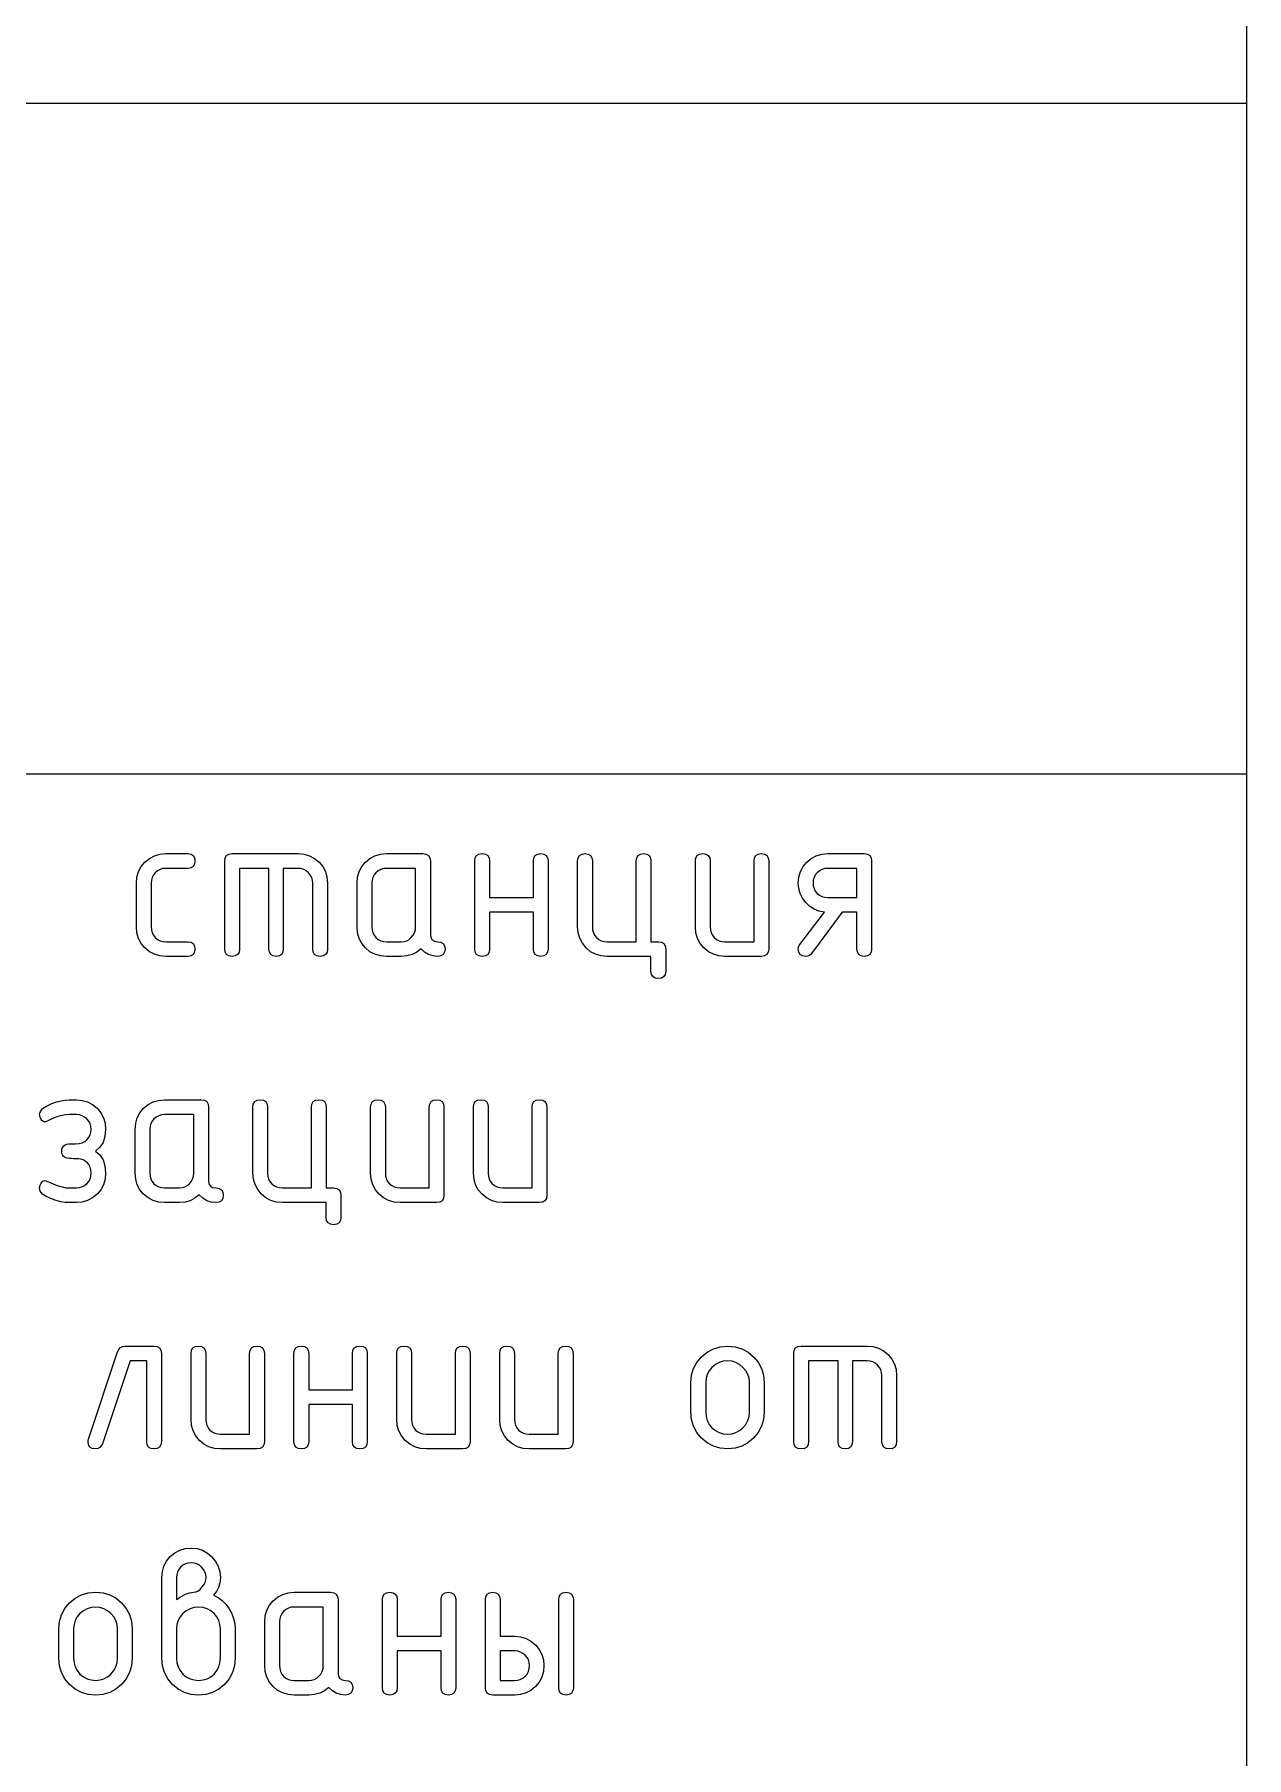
# Model space of a CAD drawing. Header units: millimetres. Extents: x 1 to 1188, y 1 to 840.
# Drawn here: x 1166.66 to 1184.79, y 35.97 to 61.74 of the extents above; entities that cross this region are included whole.
import ezdxf

# ---------------------------------------------------------------- set-up
doc = ezdxf.new("R2010")
doc.units = ezdxf.units.MM
doc.layers.add('GEOMETRY', color=7, linetype='Continuous')
doc.layers.add('TEXT_OUTLINE', color=7, linetype='Continuous')

msp = doc.modelspace()

# ---------------------------------------------------------------- linework, layer by layer
at = {"layer": 'GEOMETRY'}
msp.add_lwpolyline([(1184.79, 5.658), (20.835, 5.658), (20.835, 836.683), (1184.79, 836.683)], close=True, dxfattribs=at)
for points in [[(999.815, 60.714), (1184.79, 60.714)], [(1184.79, 60.714), (1184.79, 5.658)], [(999.815, 50.68), (1064.776, 50.68), (1184.79, 50.68)], [(1168.624, 49.487), (1168.955, 49.487)], [(1169.614, 49.487), (1170.601, 49.487)], [(1171.925, 49.487), (1172.47, 49.487)], [(1178.526, 49.487), (1179.072, 49.487)], [(1168.955, 49.267), (1168.624, 49.267)], [(1169.504, 48.06), (1169.504, 49.377)], [(1170.165, 48.06), (1170.165, 49.267), (1169.724, 49.267), (1169.724, 48.06)], [(1170.601, 49.267), (1170.38, 49.267), (1170.38, 48.06)], [(1172.36, 49.267), (1171.925, 49.267)], [(1172.36, 48.391), (1172.36, 49.267)], [(1172.581, 49.377), (1172.581, 48.28)], [(1173.245, 48.06), (1173.245, 49.377)], [(1173.465, 49.377), (1173.465, 48.831), (1174.121, 48.831), (1174.121, 49.377)], [(1174.342, 49.377), (1174.342, 48.06)], [(1174.784, 48.391), (1174.784, 49.377)], [(1175.005, 49.377), (1175.005, 48.391)], [(1175.225, 48.17), (1175.661, 48.17), (1175.661, 49.377)], [(1175.881, 49.377), (1175.881, 48.17), (1175.991, 48.17)], [(1176.546, 48.391), (1176.546, 49.377)], [(1176.766, 49.377), (1176.766, 48.391)], [(1176.986, 48.17), (1177.422, 48.17), (1177.422, 49.377)], [(1177.642, 49.377), (1177.642, 48.06)], [(1178.526, 48.831), (1178.961, 48.831), (1178.961, 49.267), (1178.526, 49.267)], [(1179.182, 49.377), (1179.182, 48.06)], [(1168.183, 48.391), (1168.183, 49.046)], [(1168.404, 49.046), (1168.404, 48.391)], [(1170.821, 48.06), (1170.821, 49.046)], [(1171.042, 49.046), (1171.042, 48.06)], [(1171.484, 48.391), (1171.484, 49.046)], [(1171.704, 49.046), (1171.704, 48.391)], [(1173.465, 48.611), (1173.465, 48.06)], [(1174.121, 48.06), (1174.121, 48.611), (1173.465, 48.611)], [(1178.107, 48.126), (1178.476, 48.611)], [(1178.961, 48.06), (1178.961, 48.611), (1178.741, 48.611), (1178.283, 47.994)], [(1168.624, 48.17), (1168.955, 48.17)], [(1168.955, 47.95), (1168.624, 47.95)], [(1171.925, 48.17), (1172.145, 48.17)], [(1172.145, 47.95), (1171.925, 47.95)], [(1175.881, 47.729), (1175.881, 47.95), (1175.225, 47.95)], [(1176.102, 48.06), (1176.102, 47.729)], [(1177.532, 47.95), (1176.986, 47.95)], [(1167.175, 45.804), (1167.285, 45.804)], [(1168.605, 45.804), (1169.151, 45.804)], [(1169.261, 45.694), (1169.261, 44.597)], [(1169.926, 44.708), (1169.926, 45.694)], [(1170.146, 45.694), (1170.146, 44.708)], [(1170.367, 44.487), (1170.802, 44.487), (1170.802, 45.694)], [(1171.023, 45.694), (1171.023, 44.487), (1171.133, 44.487)], [(1171.687, 44.708), (1171.687, 45.694)], [(1171.907, 45.694), (1171.907, 44.708)], [(1172.128, 44.487), (1172.563, 44.487), (1172.563, 45.694)], [(1172.784, 45.694), (1172.784, 44.377)], [(1173.226, 44.708), (1173.226, 45.694)], [(1173.447, 45.694), (1173.447, 44.708)], [(1173.667, 44.487), (1174.103, 44.487), (1174.103, 45.694)], [(1174.323, 45.694), (1174.323, 44.377)], [(1167.285, 45.584), (1167.175, 45.584)], [(1168.164, 44.708), (1168.164, 45.363)], [(1168.385, 45.363), (1168.385, 44.708)], [(1169.041, 45.584), (1168.605, 45.584)], [(1169.041, 44.708), (1169.041, 45.584)], [(1167.203, 45.148), (1167.236, 45.148), (1167.274, 45.148)], [(1167.175, 44.487), (1167.285, 44.487)], [(1168.605, 44.487), (1168.826, 44.487)], [(1171.243, 44.377), (1171.243, 44.046)], [(1167.285, 44.267), (1167.175, 44.267)], [(1168.826, 44.267), (1168.605, 44.267)], [(1171.023, 44.046), (1171.023, 44.267), (1170.367, 44.267)], [(1172.674, 44.267), (1172.128, 44.267)], [(1174.213, 44.267), (1173.667, 44.267)], [(1167.466, 40.727), (1167.901, 42.033)], [(1168.012, 42.121), (1168.447, 42.121)], [(1168.557, 42.011), (1168.557, 40.694)], [(1169, 41.025), (1169, 42.011)], [(1169.22, 42.011), (1169.22, 41.025)], [(1169.441, 40.804), (1169.876, 40.804), (1169.876, 42.011)], [(1170.097, 42.011), (1170.097, 40.694)], [(1170.539, 40.694), (1170.539, 42.011)], [(1170.76, 42.011), (1170.76, 41.465), (1171.416, 41.465), (1171.416, 42.011)], [(1171.636, 42.011), (1171.636, 40.694)], [(1172.079, 41.025), (1172.079, 42.011)], [(1172.299, 42.011), (1172.299, 41.025)], [(1172.519, 40.804), (1172.955, 40.804), (1172.955, 42.011)], [(1173.175, 42.011), (1173.175, 40.694)], [(1173.618, 41.025), (1173.618, 42.011)], [(1173.838, 42.011), (1173.838, 41.025)], [(1174.059, 40.804), (1174.494, 40.804), (1174.494, 42.011)], [(1174.715, 42.011), (1174.715, 40.694)], [(1178.018, 40.694), (1178.018, 42.011)], [(1178.128, 42.121), (1179.114, 42.121)], [(1168.337, 40.694), (1168.337, 41.901), (1168.089, 41.901), (1167.675, 40.661)], [(1178.679, 40.694), (1178.679, 41.901), (1178.238, 41.901), (1178.238, 40.694)], [(1179.114, 41.901), (1178.894, 41.901), (1178.894, 40.694)], [(1176.478, 41.135), (1176.478, 41.576)], [(1176.699, 41.576), (1176.699, 41.135)], [(1177.355, 41.135), (1177.355, 41.576)], [(1177.575, 41.576), (1177.575, 41.135)], [(1179.335, 40.694), (1179.335, 41.68)], [(1179.555, 41.68), (1179.555, 40.694)], [(1170.76, 41.245), (1170.76, 40.694)], [(1171.416, 40.694), (1171.416, 41.245), (1170.76, 41.245)], [(1169.986, 40.584), (1169.441, 40.584)], [(1173.065, 40.584), (1172.519, 40.584)], [(1174.605, 40.584), (1174.059, 40.584)], [(1168.563, 37.452), (1168.563, 38.659)], [(1168.783, 38.659), (1168.783, 38.328)], [(1170.543, 38.438), (1171.089, 38.438)], [(1170.979, 38.218), (1170.543, 38.218)], [(1170.979, 37.342), (1170.979, 38.218)], [(1171.199, 38.328), (1171.199, 37.231)], [(1171.864, 37.011), (1171.864, 38.328)], [(1172.084, 38.328), (1172.084, 37.782), (1172.74, 37.782), (1172.74, 38.328)], [(1172.96, 38.328), (1172.96, 37.011)], [(1173.403, 37.011), (1173.403, 38.328)], [(1173.623, 38.328), (1173.623, 37.782), (1173.844, 37.782)], [(1174.5, 37.011), (1174.5, 38.328)], [(1174.72, 38.328), (1174.72, 37.011)], [(1167.024, 37.452), (1167.024, 37.893)], [(1167.244, 37.893), (1167.244, 37.452)], [(1167.9, 37.452), (1167.9, 37.893)], [(1168.12, 37.893), (1168.12, 37.452)], [(1168.783, 37.893), (1168.783, 37.452)], [(1169.439, 37.452), (1169.439, 37.893)], [(1169.66, 37.893), (1169.66, 37.452)], [(1170.102, 37.342), (1170.102, 37.997)], [(1170.323, 37.997), (1170.323, 37.342)], [(1172.084, 37.562), (1172.084, 37.011)], [(1172.74, 37.011), (1172.74, 37.562), (1172.084, 37.562)], [(1173.844, 37.562), (1173.623, 37.562), (1173.623, 37.121), (1173.844, 37.121)], [(1170.543, 37.121), (1170.764, 37.121)], [(1170.764, 36.901), (1170.543, 36.901)], [(1173.844, 36.901), (1173.513, 36.901)]]:
    msp.add_lwpolyline(points, dxfattribs=at)
at = {"layer": 'TEXT_OUTLINE'}
for points in [[(1168.31, 49.361), (1168.377, 49.416), (1168.451, 49.456), (1168.534, 49.479), (1168.624, 49.487)], [(1168.955, 49.487), (1169, 49.48), (1169.033, 49.46), (1169.053, 49.425), (1169.059, 49.377)], [(1169.504, 49.377), (1169.511, 49.425), (1169.531, 49.46), (1169.566, 49.48), (1169.614, 49.487)], [(1170.601, 49.487), (1170.69, 49.479), (1170.772, 49.456), (1170.847, 49.416), (1170.915, 49.361)], [(1171.61, 49.361), (1171.677, 49.416), (1171.752, 49.456), (1171.834, 49.479), (1171.925, 49.487)], [(1172.47, 49.487), (1172.518, 49.48), (1172.553, 49.46), (1172.574, 49.425), (1172.581, 49.377)], [(1173.245, 49.377), (1173.252, 49.425), (1173.272, 49.46), (1173.307, 49.48), (1173.355, 49.487)], [(1173.355, 49.487), (1173.403, 49.48), (1173.438, 49.46), (1173.458, 49.425), (1173.465, 49.377)], [(1174.121, 49.377), (1174.128, 49.425), (1174.149, 49.46), (1174.183, 49.48), (1174.232, 49.487)], [(1174.232, 49.487), (1174.28, 49.48), (1174.314, 49.46), (1174.335, 49.425), (1174.342, 49.377)], [(1174.784, 49.377), (1174.791, 49.425), (1174.811, 49.46), (1174.846, 49.48), (1174.895, 49.487)], [(1174.895, 49.487), (1174.943, 49.48), (1174.977, 49.46), (1174.998, 49.425), (1175.005, 49.377)], [(1175.661, 49.377), (1175.667, 49.425), (1175.688, 49.46), (1175.722, 49.48), (1175.771, 49.487)], [(1175.771, 49.487), (1175.819, 49.48), (1175.853, 49.46), (1175.874, 49.425), (1175.881, 49.377)], [(1176.546, 49.377), (1176.552, 49.425), (1176.573, 49.46), (1176.607, 49.48), (1176.656, 49.487)], [(1176.656, 49.487), (1176.704, 49.48), (1176.738, 49.46), (1176.759, 49.425), (1176.766, 49.377)], [(1177.422, 49.377), (1177.429, 49.425), (1177.449, 49.46), (1177.484, 49.48), (1177.532, 49.487)], [(1177.532, 49.487), (1177.58, 49.48), (1177.615, 49.46), (1177.635, 49.425), (1177.642, 49.377)], [(1178.212, 49.361), (1178.279, 49.416), (1178.353, 49.456), (1178.436, 49.479), (1178.526, 49.487)], [(1179.072, 49.487), (1179.12, 49.48), (1179.154, 49.46), (1179.175, 49.425), (1179.182, 49.377)], [(1168.183, 49.046), (1168.191, 49.136), (1168.214, 49.218), (1168.254, 49.293), (1168.31, 49.361)], [(1168.624, 49.267), (1168.578, 49.263), (1168.537, 49.25), (1168.499, 49.23), (1168.464, 49.201)], [(1169.059, 49.377), (1169.053, 49.329), (1169.033, 49.294), (1169, 49.274), (1168.955, 49.267)], [(1170.755, 49.201), (1170.722, 49.23), (1170.686, 49.25), (1170.645, 49.263), (1170.601, 49.267)], [(1170.915, 49.361), (1170.97, 49.293), (1171.01, 49.218), (1171.034, 49.136), (1171.042, 49.046)], [(1171.484, 49.046), (1171.491, 49.136), (1171.515, 49.218), (1171.555, 49.293), (1171.61, 49.361)], [(1171.925, 49.267), (1171.879, 49.263), (1171.837, 49.25), (1171.799, 49.23), (1171.765, 49.201)], [(1178.085, 49.046), (1178.093, 49.136), (1178.116, 49.218), (1178.156, 49.293), (1178.212, 49.361)], [(1178.526, 49.267), (1178.48, 49.263), (1178.439, 49.25), (1178.401, 49.23), (1178.366, 49.201)], [(1168.464, 49.201), (1168.437, 49.168), (1168.418, 49.131), (1168.407, 49.091), (1168.404, 49.046)], [(1170.821, 49.046), (1170.817, 49.091), (1170.805, 49.131), (1170.784, 49.168), (1170.755, 49.201)], [(1171.765, 49.201), (1171.738, 49.168), (1171.719, 49.131), (1171.708, 49.091), (1171.704, 49.046)], [(1178.195, 48.754), (1178.147, 48.82), (1178.112, 48.891), (1178.092, 48.966), (1178.085, 49.046)], [(1178.366, 49.201), (1178.339, 49.168), (1178.32, 49.131), (1178.309, 49.091), (1178.305, 49.046)], [(1178.305, 49.046), (1178.309, 49.004), (1178.32, 48.964), (1178.339, 48.927), (1178.366, 48.892)], [(1178.476, 48.611), (1178.394, 48.628), (1178.32, 48.657), (1178.254, 48.7), (1178.195, 48.754)], [(1178.366, 48.892), (1178.401, 48.865), (1178.439, 48.846), (1178.48, 48.835), (1178.526, 48.831)], [(1168.31, 48.076), (1168.254, 48.143), (1168.214, 48.218), (1168.191, 48.3), (1168.183, 48.391)], [(1168.404, 48.391), (1168.407, 48.345), (1168.418, 48.303), (1168.437, 48.265), (1168.464, 48.231)], [(1168.464, 48.231), (1168.499, 48.204), (1168.537, 48.185), (1168.578, 48.174), (1168.624, 48.17)], [(1171.61, 48.076), (1171.555, 48.143), (1171.515, 48.218), (1171.491, 48.3), (1171.484, 48.391)], [(1171.704, 48.391), (1171.708, 48.345), (1171.719, 48.303), (1171.738, 48.265), (1171.765, 48.231)], [(1171.765, 48.231), (1171.799, 48.204), (1171.837, 48.185), (1171.879, 48.174), (1171.925, 48.17)], [(1172.145, 48.17), (1172.187, 48.174), (1172.226, 48.185), (1172.261, 48.204), (1172.294, 48.231)], [(1172.294, 48.231), (1172.323, 48.265), (1172.344, 48.303), (1172.356, 48.345), (1172.36, 48.391)], [(1172.581, 48.28), (1172.587, 48.232), (1172.608, 48.197), (1172.642, 48.177), (1172.691, 48.17)], [(1174.911, 48.076), (1174.855, 48.146), (1174.816, 48.221), (1174.792, 48.303), (1174.784, 48.391)], [(1175.005, 48.391), (1175.008, 48.345), (1175.02, 48.303), (1175.038, 48.265), (1175.065, 48.231)], [(1175.065, 48.231), (1175.1, 48.204), (1175.138, 48.185), (1175.18, 48.174), (1175.225, 48.17)], [(1176.672, 48.076), (1176.616, 48.143), (1176.577, 48.218), (1176.553, 48.3), (1176.546, 48.391)], [(1176.766, 48.391), (1176.77, 48.345), (1176.781, 48.303), (1176.8, 48.265), (1176.827, 48.231)], [(1176.827, 48.231), (1176.861, 48.204), (1176.899, 48.185), (1176.941, 48.174), (1176.986, 48.17)], [(1168.624, 47.95), (1168.534, 47.957), (1168.451, 47.981), (1168.377, 48.02), (1168.31, 48.076)], [(1168.955, 48.17), (1169, 48.163), (1169.033, 48.142), (1169.053, 48.108), (1169.059, 48.06)], [(1169.059, 48.06), (1169.053, 48.011), (1169.033, 47.977), (1169, 47.956), (1168.955, 47.95)], [(1169.614, 47.95), (1169.566, 47.956), (1169.531, 47.977), (1169.511, 48.011), (1169.504, 48.06)], [(1169.724, 48.06), (1169.718, 48.011), (1169.697, 47.977), (1169.662, 47.956), (1169.614, 47.95)], [(1170.276, 47.95), (1170.227, 47.956), (1170.193, 47.977), (1170.172, 48.011), (1170.165, 48.06)], [(1170.38, 48.06), (1170.374, 48.011), (1170.354, 47.977), (1170.321, 47.956), (1170.276, 47.95)], [(1170.932, 47.95), (1170.883, 47.956), (1170.849, 47.977), (1170.828, 48.011), (1170.821, 48.06)], [(1171.042, 48.06), (1171.035, 48.011), (1171.014, 47.977), (1170.98, 47.956), (1170.932, 47.95)], [(1171.925, 47.95), (1171.834, 47.957), (1171.752, 47.981), (1171.677, 48.02), (1171.61, 48.076)], [(1172.443, 48.065), (1172.378, 48.015), (1172.307, 47.978), (1172.23, 47.957), (1172.145, 47.95)], [(1172.691, 47.95), (1172.62, 47.957), (1172.554, 47.978), (1172.495, 48.015), (1172.443, 48.065)], [(1172.691, 48.17), (1172.739, 48.163), (1172.773, 48.142), (1172.794, 48.108), (1172.801, 48.06)], [(1172.801, 48.06), (1172.794, 48.011), (1172.773, 47.977), (1172.739, 47.956), (1172.691, 47.95)], [(1173.355, 47.95), (1173.307, 47.956), (1173.272, 47.977), (1173.252, 48.011), (1173.245, 48.06)], [(1173.465, 48.06), (1173.458, 48.011), (1173.438, 47.977), (1173.403, 47.956), (1173.355, 47.95)], [(1174.232, 47.95), (1174.183, 47.956), (1174.149, 47.977), (1174.128, 48.011), (1174.121, 48.06)], [(1174.342, 48.06), (1174.335, 48.011), (1174.314, 47.977), (1174.28, 47.956), (1174.232, 47.95)], [(1175.225, 47.95), (1175.135, 47.957), (1175.053, 47.981), (1174.978, 48.02), (1174.911, 48.076)], [(1175.991, 48.17), (1176.039, 48.163), (1176.074, 48.142), (1176.095, 48.108), (1176.102, 48.06)], [(1176.986, 47.95), (1176.896, 47.957), (1176.814, 47.981), (1176.739, 48.02), (1176.672, 48.076)], [(1177.642, 48.06), (1177.635, 48.011), (1177.615, 47.977), (1177.58, 47.956), (1177.532, 47.95)], [(1178.085, 48.06), (1178.086, 48.078), (1178.09, 48.095), (1178.097, 48.111), (1178.107, 48.126)], [(1178.195, 47.95), (1178.147, 47.956), (1178.112, 47.977), (1178.092, 48.011), (1178.085, 48.06)], [(1178.283, 47.994), (1178.265, 47.974), (1178.244, 47.96), (1178.221, 47.952), (1178.195, 47.95)], [(1179.072, 47.95), (1179.023, 47.956), (1178.989, 47.977), (1178.968, 48.011), (1178.961, 48.06)], [(1179.182, 48.06), (1179.175, 48.011), (1179.154, 47.977), (1179.12, 47.956), (1179.072, 47.95)], [(1175.991, 47.619), (1175.943, 47.626), (1175.908, 47.647), (1175.888, 47.681), (1175.881, 47.729)], [(1176.102, 47.729), (1176.095, 47.681), (1176.074, 47.647), (1176.039, 47.626), (1175.991, 47.619)], [(1166.734, 45.589), (1166.746, 45.632), (1166.78, 45.673), (1166.837, 45.712), (1166.916, 45.749)], [(1166.916, 45.749), (1166.988, 45.773), (1167.055, 45.79), (1167.117, 45.801), (1167.175, 45.804)], [(1167.285, 45.804), (1167.373, 45.796), (1167.453, 45.773), (1167.527, 45.733), (1167.594, 45.678)], [(1167.594, 45.678), (1167.649, 45.61), (1167.689, 45.535), (1167.713, 45.453), (1167.721, 45.363)], [(1168.164, 45.363), (1168.172, 45.453), (1168.196, 45.535), (1168.235, 45.61), (1168.291, 45.678)], [(1168.291, 45.678), (1168.358, 45.733), (1168.433, 45.773), (1168.515, 45.796), (1168.605, 45.804)], [(1169.151, 45.804), (1169.199, 45.797), (1169.234, 45.777), (1169.254, 45.742), (1169.261, 45.694)], [(1169.926, 45.694), (1169.932, 45.742), (1169.953, 45.777), (1169.987, 45.797), (1170.036, 45.804)], [(1170.036, 45.804), (1170.084, 45.797), (1170.118, 45.777), (1170.139, 45.742), (1170.146, 45.694)], [(1170.802, 45.694), (1170.809, 45.742), (1170.829, 45.777), (1170.864, 45.797), (1170.912, 45.804)], [(1170.912, 45.804), (1170.96, 45.797), (1170.995, 45.777), (1171.016, 45.742), (1171.023, 45.694)], [(1171.687, 45.694), (1171.694, 45.742), (1171.714, 45.777), (1171.748, 45.797), (1171.797, 45.804)], [(1171.797, 45.804), (1171.845, 45.797), (1171.88, 45.777), (1171.9, 45.742), (1171.907, 45.694)], [(1172.563, 45.694), (1172.57, 45.742), (1172.591, 45.777), (1172.625, 45.797), (1172.674, 45.804)], [(1172.674, 45.804), (1172.722, 45.797), (1172.756, 45.777), (1172.777, 45.742), (1172.784, 45.694)], [(1173.226, 45.694), (1173.233, 45.742), (1173.253, 45.777), (1173.288, 45.797), (1173.336, 45.804)], [(1173.336, 45.804), (1173.385, 45.797), (1173.419, 45.777), (1173.44, 45.742), (1173.447, 45.694)], [(1174.103, 45.694), (1174.109, 45.742), (1174.13, 45.777), (1174.164, 45.797), (1174.213, 45.804)], [(1174.213, 45.804), (1174.261, 45.797), (1174.295, 45.777), (1174.316, 45.742), (1174.323, 45.694)], [(1166.756, 45.512), (1166.746, 45.533), (1166.74, 45.553), (1166.736, 45.572), (1166.734, 45.589)], [(1166.817, 45.474), (1166.801, 45.476), (1166.785, 45.483), (1166.77, 45.495), (1166.756, 45.512)], [(1166.944, 45.529), (1166.886, 45.505), (1166.846, 45.487), (1166.823, 45.477), (1166.817, 45.474)], [(1167.175, 45.584), (1167.125, 45.58), (1167.07, 45.57), (1167.009, 45.553), (1166.944, 45.529)], [(1167.44, 45.518), (1167.407, 45.547), (1167.37, 45.567), (1167.33, 45.58), (1167.285, 45.584)], [(1167.506, 45.363), (1167.502, 45.408), (1167.489, 45.448), (1167.469, 45.485), (1167.44, 45.518)], [(1167.445, 45.209), (1167.472, 45.244), (1167.491, 45.281), (1167.502, 45.321), (1167.506, 45.363)], [(1167.721, 45.363), (1167.712, 45.256), (1167.684, 45.166), (1167.637, 45.094), (1167.572, 45.038)], [(1168.446, 45.518), (1168.419, 45.485), (1168.4, 45.448), (1168.389, 45.408), (1168.385, 45.363)], [(1168.605, 45.584), (1168.56, 45.58), (1168.518, 45.567), (1168.48, 45.547), (1168.446, 45.518)], [(1167.065, 45.038), (1167.067, 45.059), (1167.073, 45.079), (1167.084, 45.098), (1167.098, 45.115)], [(1167.098, 45.115), (1167.117, 45.13), (1167.141, 45.14), (1167.169, 45.146), (1167.203, 45.148)], [(1167.274, 45.148), (1167.326, 45.152), (1167.372, 45.163), (1167.411, 45.182), (1167.445, 45.209)], [(1167.093, 44.956), (1167.08, 44.973), (1167.072, 44.993), (1167.067, 45.014), (1167.065, 45.038)], [(1167.175, 44.928), (1167.149, 44.931), (1167.127, 44.937), (1167.108, 44.945), (1167.093, 44.956)], [(1167.313, 44.923), (1167.277, 44.923), (1167.243, 44.924), (1167.209, 44.925), (1167.175, 44.928)], [(1167.445, 44.867), (1167.418, 44.889), (1167.387, 44.906), (1167.352, 44.917), (1167.313, 44.923)], [(1167.506, 44.708), (1167.502, 44.756), (1167.491, 44.799), (1167.472, 44.836), (1167.445, 44.867)], [(1167.572, 45.038), (1167.637, 44.98), (1167.684, 44.906), (1167.712, 44.815), (1167.721, 44.708)], [(1166.756, 44.559), (1166.77, 44.575), (1166.785, 44.587), (1166.801, 44.595), (1166.817, 44.597)], [(1166.817, 44.597), (1166.827, 44.594), (1166.852, 44.583), (1166.893, 44.566), (1166.949, 44.542)], [(1167.44, 44.548), (1167.469, 44.582), (1167.489, 44.62), (1167.502, 44.662), (1167.506, 44.708)], [(1167.721, 44.708), (1167.713, 44.617), (1167.689, 44.535), (1167.649, 44.46), (1167.594, 44.393)], [(1168.291, 44.393), (1168.235, 44.46), (1168.196, 44.535), (1168.172, 44.617), (1168.164, 44.708)], [(1168.385, 44.708), (1168.389, 44.662), (1168.4, 44.62), (1168.419, 44.582), (1168.446, 44.548)], [(1168.975, 44.548), (1169.004, 44.582), (1169.024, 44.62), (1169.037, 44.662), (1169.041, 44.708)], [(1169.261, 44.597), (1169.268, 44.549), (1169.289, 44.514), (1169.323, 44.494), (1169.372, 44.487)], [(1170.052, 44.393), (1169.997, 44.463), (1169.957, 44.538), (1169.933, 44.62), (1169.926, 44.708)], [(1170.146, 44.708), (1170.15, 44.662), (1170.161, 44.62), (1170.18, 44.582), (1170.207, 44.548)], [(1171.814, 44.393), (1171.758, 44.46), (1171.718, 44.535), (1171.695, 44.617), (1171.687, 44.708)], [(1171.907, 44.708), (1171.911, 44.662), (1171.922, 44.62), (1171.941, 44.582), (1171.968, 44.548)], [(1173.353, 44.393), (1173.297, 44.46), (1173.258, 44.535), (1173.234, 44.617), (1173.226, 44.708)], [(1173.447, 44.708), (1173.45, 44.662), (1173.462, 44.62), (1173.48, 44.582), (1173.507, 44.548)], [(1166.734, 44.482), (1166.736, 44.5), (1166.74, 44.52), (1166.746, 44.539), (1166.756, 44.559)], [(1166.911, 44.322), (1166.833, 44.356), (1166.778, 44.394), (1166.745, 44.436), (1166.734, 44.482)], [(1166.949, 44.542), (1167.013, 44.518), (1167.072, 44.501), (1167.126, 44.49), (1167.175, 44.487)], [(1167.285, 44.487), (1167.328, 44.491), (1167.368, 44.502), (1167.405, 44.521), (1167.44, 44.548)], [(1167.594, 44.393), (1167.527, 44.337), (1167.453, 44.298), (1167.373, 44.274), (1167.285, 44.267)], [(1168.605, 44.267), (1168.515, 44.274), (1168.433, 44.298), (1168.358, 44.337), (1168.291, 44.393)], [(1168.446, 44.548), (1168.48, 44.521), (1168.518, 44.502), (1168.56, 44.491), (1168.605, 44.487)], [(1168.826, 44.487), (1168.868, 44.491), (1168.906, 44.502), (1168.942, 44.521), (1168.975, 44.548)], [(1169.124, 44.382), (1169.059, 44.332), (1168.988, 44.295), (1168.91, 44.274), (1168.826, 44.267)], [(1169.372, 44.267), (1169.3, 44.274), (1169.235, 44.295), (1169.176, 44.332), (1169.124, 44.382)], [(1169.372, 44.487), (1169.42, 44.48), (1169.454, 44.459), (1169.475, 44.425), (1169.482, 44.377)], [(1169.482, 44.377), (1169.475, 44.328), (1169.454, 44.294), (1169.42, 44.273), (1169.372, 44.267)], [(1170.367, 44.267), (1170.276, 44.274), (1170.194, 44.298), (1170.119, 44.337), (1170.052, 44.393)], [(1170.207, 44.548), (1170.241, 44.521), (1170.279, 44.502), (1170.321, 44.491), (1170.367, 44.487)], [(1171.133, 44.487), (1171.181, 44.48), (1171.215, 44.459), (1171.236, 44.425), (1171.243, 44.377)], [(1172.128, 44.267), (1172.038, 44.274), (1171.955, 44.298), (1171.881, 44.337), (1171.814, 44.393)], [(1171.968, 44.548), (1172.003, 44.521), (1172.041, 44.502), (1172.082, 44.491), (1172.128, 44.487)], [(1172.784, 44.377), (1172.777, 44.328), (1172.756, 44.294), (1172.722, 44.273), (1172.674, 44.267)], [(1173.667, 44.267), (1173.577, 44.274), (1173.495, 44.298), (1173.42, 44.337), (1173.353, 44.393)], [(1173.507, 44.548), (1173.542, 44.521), (1173.58, 44.502), (1173.622, 44.491), (1173.667, 44.487)], [(1174.323, 44.377), (1174.316, 44.328), (1174.295, 44.294), (1174.261, 44.273), (1174.213, 44.267)], [(1167.175, 44.267), (1167.115, 44.27), (1167.051, 44.28), (1166.983, 44.297), (1166.911, 44.322)], [(1171.133, 43.936), (1171.084, 43.943), (1171.05, 43.964), (1171.029, 43.998), (1171.023, 44.046)], [(1171.243, 44.046), (1171.236, 43.998), (1171.215, 43.964), (1171.181, 43.943), (1171.133, 43.936)], [(1167.901, 42.033), (1167.918, 42.071), (1167.943, 42.099), (1167.974, 42.116), (1168.012, 42.121)], [(1168.447, 42.121), (1168.495, 42.114), (1168.53, 42.094), (1168.55, 42.059), (1168.557, 42.011)], [(1169, 42.011), (1169.007, 42.059), (1169.027, 42.094), (1169.061, 42.114), (1169.11, 42.121)], [(1169.11, 42.121), (1169.158, 42.114), (1169.193, 42.094), (1169.213, 42.059), (1169.22, 42.011)], [(1169.876, 42.011), (1169.883, 42.059), (1169.903, 42.094), (1169.938, 42.114), (1169.986, 42.121)], [(1169.986, 42.121), (1170.034, 42.114), (1170.069, 42.094), (1170.09, 42.059), (1170.097, 42.011)], [(1170.539, 42.011), (1170.546, 42.059), (1170.566, 42.094), (1170.601, 42.114), (1170.649, 42.121)], [(1170.649, 42.121), (1170.697, 42.114), (1170.732, 42.094), (1170.753, 42.059), (1170.76, 42.011)], [(1171.416, 42.011), (1171.422, 42.059), (1171.443, 42.094), (1171.477, 42.114), (1171.526, 42.121)], [(1171.526, 42.121), (1171.574, 42.114), (1171.608, 42.094), (1171.629, 42.059), (1171.636, 42.011)], [(1172.079, 42.011), (1172.085, 42.059), (1172.106, 42.094), (1172.14, 42.114), (1172.189, 42.121)], [(1172.189, 42.121), (1172.237, 42.114), (1172.271, 42.094), (1172.292, 42.059), (1172.299, 42.011)], [(1172.955, 42.011), (1172.962, 42.059), (1172.982, 42.094), (1173.017, 42.114), (1173.065, 42.121)], [(1173.065, 42.121), (1173.113, 42.114), (1173.148, 42.094), (1173.168, 42.059), (1173.175, 42.011)], [(1173.618, 42.011), (1173.625, 42.059), (1173.645, 42.094), (1173.68, 42.114), (1173.728, 42.121)], [(1173.728, 42.121), (1173.776, 42.114), (1173.811, 42.094), (1173.831, 42.059), (1173.838, 42.011)], [(1174.494, 42.011), (1174.501, 42.059), (1174.522, 42.094), (1174.556, 42.114), (1174.605, 42.121)], [(1174.605, 42.121), (1174.653, 42.114), (1174.687, 42.094), (1174.708, 42.059), (1174.715, 42.011)], [(1176.638, 41.962), (1176.722, 42.031), (1176.816, 42.081), (1176.918, 42.111), (1177.029, 42.121)], [(1177.029, 42.121), (1177.14, 42.111), (1177.241, 42.081), (1177.333, 42.031), (1177.415, 41.962)], [(1178.018, 42.011), (1178.024, 42.059), (1178.045, 42.094), (1178.079, 42.114), (1178.128, 42.121)], [(1179.114, 42.121), (1179.204, 42.113), (1179.286, 42.09), (1179.361, 42.05), (1179.429, 41.995)], [(1176.478, 41.576), (1176.488, 41.684), (1176.518, 41.785), (1176.568, 41.877), (1176.638, 41.962)], [(1176.792, 41.802), (1176.751, 41.752), (1176.722, 41.698), (1176.704, 41.639), (1176.699, 41.576)], [(1177.029, 41.901), (1176.963, 41.895), (1176.901, 41.876), (1176.844, 41.845), (1176.792, 41.802)], [(1177.255, 41.802), (1177.206, 41.845), (1177.152, 41.876), (1177.093, 41.895), (1177.029, 41.901)], [(1177.355, 41.576), (1177.348, 41.639), (1177.33, 41.698), (1177.299, 41.752), (1177.255, 41.802)], [(1177.415, 41.962), (1177.485, 41.879), (1177.535, 41.788), (1177.565, 41.687), (1177.575, 41.576)], [(1179.269, 41.835), (1179.236, 41.864), (1179.199, 41.884), (1179.159, 41.897), (1179.114, 41.901)], [(1179.335, 41.68), (1179.331, 41.725), (1179.318, 41.765), (1179.298, 41.802), (1179.269, 41.835)], [(1179.429, 41.995), (1179.484, 41.927), (1179.524, 41.852), (1179.547, 41.77), (1179.555, 41.68)], [(1169.127, 40.71), (1169.071, 40.777), (1169.031, 40.852), (1169.008, 40.934), (1169, 41.025)], [(1169.22, 41.025), (1169.224, 40.979), (1169.235, 40.937), (1169.254, 40.899), (1169.281, 40.865)], [(1172.205, 40.71), (1172.149, 40.777), (1172.11, 40.852), (1172.086, 40.934), (1172.079, 41.025)], [(1172.299, 41.025), (1172.303, 40.979), (1172.314, 40.937), (1172.333, 40.899), (1172.36, 40.865)], [(1173.745, 40.71), (1173.689, 40.777), (1173.649, 40.852), (1173.626, 40.934), (1173.618, 41.025)], [(1173.838, 41.025), (1173.842, 40.979), (1173.853, 40.937), (1173.872, 40.899), (1173.899, 40.865)], [(1176.638, 40.743), (1176.568, 40.828), (1176.518, 40.921), (1176.488, 41.023), (1176.478, 41.135)], [(1176.699, 41.135), (1176.704, 41.068), (1176.722, 41.006), (1176.751, 40.95), (1176.792, 40.898)], [(1177.255, 40.898), (1177.299, 40.95), (1177.33, 41.006), (1177.348, 41.068), (1177.355, 41.135)], [(1177.575, 41.135), (1177.565, 41.023), (1177.535, 40.921), (1177.485, 40.828), (1177.415, 40.743)], [(1167.46, 40.694), (1167.461, 40.704), (1167.462, 40.712), (1167.463, 40.72), (1167.466, 40.727)], [(1169.281, 40.865), (1169.316, 40.838), (1169.354, 40.819), (1169.395, 40.808), (1169.441, 40.804)], [(1172.36, 40.865), (1172.394, 40.838), (1172.432, 40.819), (1172.474, 40.808), (1172.519, 40.804)], [(1173.899, 40.865), (1173.934, 40.838), (1173.972, 40.819), (1174.013, 40.808), (1174.059, 40.804)], [(1177.029, 40.584), (1176.918, 40.593), (1176.816, 40.623), (1176.722, 40.673), (1176.638, 40.743)], [(1176.792, 40.898), (1176.844, 40.856), (1176.901, 40.827), (1176.963, 40.81), (1177.029, 40.804)], [(1177.029, 40.804), (1177.093, 40.81), (1177.152, 40.827), (1177.206, 40.856), (1177.255, 40.898)], [(1177.415, 40.743), (1177.331, 40.673), (1177.238, 40.623), (1177.138, 40.593), (1177.029, 40.584)], [(1167.571, 40.584), (1167.522, 40.59), (1167.488, 40.611), (1167.467, 40.645), (1167.46, 40.694)], [(1167.675, 40.661), (1167.658, 40.627), (1167.635, 40.603), (1167.606, 40.588), (1167.571, 40.584)], [(1168.447, 40.584), (1168.398, 40.59), (1168.364, 40.611), (1168.344, 40.645), (1168.337, 40.694)], [(1168.557, 40.694), (1168.55, 40.645), (1168.53, 40.611), (1168.495, 40.59), (1168.447, 40.584)], [(1169.441, 40.584), (1169.351, 40.591), (1169.268, 40.615), (1169.193, 40.654), (1169.127, 40.71)], [(1170.097, 40.694), (1170.09, 40.645), (1170.069, 40.611), (1170.034, 40.59), (1169.986, 40.584)], [(1170.649, 40.584), (1170.601, 40.59), (1170.566, 40.611), (1170.546, 40.645), (1170.539, 40.694)], [(1170.76, 40.694), (1170.753, 40.645), (1170.732, 40.611), (1170.697, 40.59), (1170.649, 40.584)], [(1171.526, 40.584), (1171.477, 40.59), (1171.443, 40.611), (1171.422, 40.645), (1171.416, 40.694)], [(1171.636, 40.694), (1171.629, 40.645), (1171.608, 40.611), (1171.574, 40.59), (1171.526, 40.584)], [(1172.519, 40.584), (1172.429, 40.591), (1172.347, 40.615), (1172.272, 40.654), (1172.205, 40.71)], [(1173.175, 40.694), (1173.168, 40.645), (1173.148, 40.611), (1173.113, 40.59), (1173.065, 40.584)], [(1174.059, 40.584), (1173.969, 40.591), (1173.886, 40.615), (1173.812, 40.654), (1173.745, 40.71)], [(1174.715, 40.694), (1174.708, 40.645), (1174.687, 40.611), (1174.653, 40.59), (1174.605, 40.584)], [(1178.128, 40.584), (1178.079, 40.59), (1178.045, 40.611), (1178.024, 40.645), (1178.018, 40.694)], [(1178.238, 40.694), (1178.231, 40.645), (1178.21, 40.611), (1178.176, 40.59), (1178.128, 40.584)], [(1178.789, 40.584), (1178.741, 40.59), (1178.706, 40.611), (1178.686, 40.645), (1178.679, 40.694)], [(1178.894, 40.694), (1178.887, 40.645), (1178.867, 40.611), (1178.835, 40.59), (1178.789, 40.584)], [(1179.445, 40.584), (1179.397, 40.59), (1179.362, 40.611), (1179.342, 40.645), (1179.335, 40.694)], [(1179.555, 40.694), (1179.549, 40.645), (1179.528, 40.611), (1179.493, 40.59), (1179.445, 40.584)], [(1168.563, 38.659), (1168.571, 38.748), (1168.594, 38.83), (1168.634, 38.905), (1168.69, 38.973)], [(1168.69, 38.973), (1168.757, 39.028), (1168.831, 39.068), (1168.914, 39.092), (1169.004, 39.1)], [(1169.004, 39.1), (1169.091, 39.092), (1169.172, 39.067), (1169.245, 39.025), (1169.313, 38.968)], [(1169.313, 38.968), (1169.368, 38.9), (1169.407, 38.827), (1169.431, 38.746), (1169.439, 38.659)], [(1168.844, 38.813), (1168.817, 38.78), (1168.798, 38.744), (1168.787, 38.703), (1168.783, 38.659)], [(1169.004, 38.879), (1168.958, 38.875), (1168.917, 38.863), (1168.879, 38.842), (1168.844, 38.813)], [(1169.158, 38.813), (1169.125, 38.842), (1169.089, 38.863), (1169.048, 38.875), (1169.004, 38.879)], [(1169.224, 38.659), (1169.22, 38.703), (1169.208, 38.744), (1169.187, 38.78), (1169.158, 38.813)], [(1167.183, 38.279), (1167.268, 38.348), (1167.361, 38.398), (1167.463, 38.428), (1167.575, 38.438)], [(1167.575, 38.438), (1167.686, 38.428), (1167.787, 38.398), (1167.878, 38.348), (1167.961, 38.279)], [(1168.783, 38.328), (1168.851, 38.376), (1168.915, 38.411), (1168.978, 38.431), (1169.037, 38.438)], [(1169.037, 38.438), (1169.071, 38.443), (1169.104, 38.457), (1169.135, 38.481), (1169.164, 38.516)], [(1169.164, 38.516), (1169.19, 38.551), (1169.209, 38.587), (1169.22, 38.623), (1169.224, 38.659)], [(1169.439, 38.659), (1169.433, 38.58), (1169.413, 38.51), (1169.38, 38.448), (1169.335, 38.394)], [(1170.229, 38.312), (1170.296, 38.367), (1170.371, 38.407), (1170.453, 38.43), (1170.543, 38.438)], [(1171.089, 38.438), (1171.137, 38.431), (1171.171, 38.411), (1171.192, 38.376), (1171.199, 38.328)], [(1171.864, 38.328), (1171.87, 38.376), (1171.891, 38.411), (1171.925, 38.431), (1171.974, 38.438)], [(1171.974, 38.438), (1172.022, 38.431), (1172.056, 38.411), (1172.077, 38.376), (1172.084, 38.328)], [(1172.74, 38.328), (1172.747, 38.376), (1172.767, 38.411), (1172.802, 38.431), (1172.85, 38.438)], [(1172.85, 38.438), (1172.898, 38.431), (1172.933, 38.411), (1172.953, 38.376), (1172.96, 38.328)], [(1173.403, 38.328), (1173.41, 38.376), (1173.43, 38.411), (1173.465, 38.431), (1173.513, 38.438)], [(1173.513, 38.438), (1173.561, 38.431), (1173.596, 38.411), (1173.616, 38.376), (1173.623, 38.328)], [(1174.5, 38.328), (1174.507, 38.376), (1174.527, 38.411), (1174.561, 38.431), (1174.61, 38.438)], [(1174.61, 38.438), (1174.658, 38.431), (1174.693, 38.411), (1174.713, 38.376), (1174.72, 38.328)], [(1167.024, 37.893), (1167.033, 38.001), (1167.063, 38.102), (1167.113, 38.194), (1167.183, 38.279)], [(1167.575, 38.218), (1167.508, 38.212), (1167.446, 38.193), (1167.39, 38.162), (1167.338, 38.119)], [(1167.801, 38.119), (1167.751, 38.162), (1167.697, 38.193), (1167.638, 38.212), (1167.575, 38.218)], [(1167.961, 38.279), (1168.03, 38.196), (1168.08, 38.105), (1168.11, 38.004), (1168.12, 37.893)], [(1169.114, 38.218), (1169.047, 38.212), (1168.986, 38.193), (1168.929, 38.162), (1168.877, 38.119)], [(1169.346, 38.119), (1169.295, 38.162), (1169.24, 38.193), (1169.18, 38.212), (1169.114, 38.218)], [(1169.335, 38.394), (1169.405, 38.358), (1169.468, 38.313), (1169.524, 38.257), (1169.572, 38.19)], [(1169.572, 38.19), (1169.61, 38.12), (1169.637, 38.047), (1169.654, 37.971), (1169.66, 37.893)], [(1170.102, 37.997), (1170.11, 38.087), (1170.134, 38.169), (1170.173, 38.244), (1170.229, 38.312)], [(1170.383, 38.152), (1170.356, 38.119), (1170.338, 38.082), (1170.326, 38.042), (1170.323, 37.997)], [(1170.543, 38.218), (1170.498, 38.214), (1170.456, 38.201), (1170.418, 38.181), (1170.383, 38.152)], [(1167.338, 38.119), (1167.296, 38.069), (1167.267, 38.015), (1167.25, 37.956), (1167.244, 37.893)], [(1167.9, 37.893), (1167.894, 37.956), (1167.875, 38.015), (1167.844, 38.069), (1167.801, 38.119)], [(1168.877, 38.119), (1168.836, 38.069), (1168.806, 38.015), (1168.789, 37.956), (1168.783, 37.893)], [(1169.439, 37.893), (1169.433, 37.956), (1169.416, 38.015), (1169.386, 38.069), (1169.346, 38.119)], [(1173.844, 37.782), (1173.931, 37.774), (1174.012, 37.749), (1174.085, 37.708), (1174.153, 37.65)], [(1174.153, 37.65), (1174.208, 37.583), (1174.247, 37.509), (1174.271, 37.429), (1174.279, 37.342)], [(1167.183, 37.06), (1167.113, 37.145), (1167.063, 37.238), (1167.033, 37.34), (1167.024, 37.452)], [(1167.244, 37.452), (1167.25, 37.385), (1167.267, 37.323), (1167.296, 37.267), (1167.338, 37.215)], [(1167.801, 37.215), (1167.844, 37.267), (1167.875, 37.323), (1167.894, 37.385), (1167.9, 37.452)], [(1168.12, 37.452), (1168.11, 37.34), (1168.08, 37.238), (1168.03, 37.145), (1167.961, 37.06)], [(1168.723, 37.06), (1168.652, 37.145), (1168.603, 37.238), (1168.573, 37.34), (1168.563, 37.452)], [(1168.783, 37.452), (1168.789, 37.385), (1168.806, 37.323), (1168.836, 37.267), (1168.877, 37.215)], [(1169.346, 37.215), (1169.386, 37.267), (1169.416, 37.323), (1169.433, 37.385), (1169.439, 37.452)], [(1169.66, 37.452), (1169.65, 37.34), (1169.62, 37.238), (1169.57, 37.145), (1169.5, 37.06)], [(1173.998, 37.496), (1173.965, 37.525), (1173.929, 37.545), (1173.888, 37.558), (1173.844, 37.562)], [(1174.064, 37.342), (1174.06, 37.386), (1174.048, 37.426), (1174.027, 37.463), (1173.998, 37.496)], [(1167.338, 37.215), (1167.39, 37.173), (1167.446, 37.144), (1167.508, 37.127), (1167.575, 37.121)], [(1167.575, 37.121), (1167.638, 37.127), (1167.697, 37.144), (1167.751, 37.173), (1167.801, 37.215)], [(1168.877, 37.215), (1168.929, 37.173), (1168.986, 37.144), (1169.047, 37.127), (1169.114, 37.121)], [(1169.114, 37.121), (1169.18, 37.127), (1169.24, 37.144), (1169.295, 37.173), (1169.346, 37.215)], [(1170.229, 37.027), (1170.173, 37.094), (1170.134, 37.169), (1170.11, 37.251), (1170.102, 37.342)], [(1170.323, 37.342), (1170.326, 37.296), (1170.338, 37.254), (1170.356, 37.216), (1170.383, 37.182)], [(1170.383, 37.182), (1170.418, 37.155), (1170.456, 37.136), (1170.498, 37.125), (1170.543, 37.121)], [(1170.764, 37.121), (1170.806, 37.125), (1170.844, 37.136), (1170.88, 37.155), (1170.913, 37.182)], [(1170.913, 37.182), (1170.941, 37.216), (1170.962, 37.254), (1170.975, 37.296), (1170.979, 37.342)], [(1171.199, 37.231), (1171.206, 37.183), (1171.226, 37.148), (1171.261, 37.128), (1171.309, 37.121)], [(1171.309, 37.121), (1171.357, 37.114), (1171.392, 37.093), (1171.413, 37.059), (1171.42, 37.011)], [(1173.844, 37.121), (1173.886, 37.125), (1173.926, 37.136), (1173.964, 37.155), (1173.998, 37.182)], [(1173.998, 37.182), (1174.027, 37.216), (1174.048, 37.254), (1174.06, 37.296), (1174.064, 37.342)], [(1174.279, 37.342), (1174.271, 37.251), (1174.247, 37.169), (1174.208, 37.094), (1174.153, 37.027)], [(1167.575, 36.901), (1167.463, 36.91), (1167.361, 36.94), (1167.268, 36.99), (1167.183, 37.06)], [(1167.961, 37.06), (1167.876, 36.99), (1167.784, 36.94), (1167.683, 36.91), (1167.575, 36.901)], [(1169.114, 36.901), (1169.003, 36.91), (1168.9, 36.94), (1168.807, 36.99), (1168.723, 37.06)], [(1169.5, 37.06), (1169.415, 36.99), (1169.323, 36.94), (1169.223, 36.91), (1169.114, 36.901)], [(1170.543, 36.901), (1170.453, 36.908), (1170.371, 36.932), (1170.296, 36.971), (1170.229, 37.027)], [(1171.061, 37.016), (1170.997, 36.966), (1170.926, 36.929), (1170.848, 36.908), (1170.764, 36.901)], [(1171.309, 36.901), (1171.238, 36.908), (1171.173, 36.929), (1171.114, 36.966), (1171.061, 37.016)], [(1171.42, 37.011), (1171.413, 36.962), (1171.392, 36.928), (1171.357, 36.907), (1171.309, 36.901)], [(1171.974, 36.901), (1171.925, 36.907), (1171.891, 36.928), (1171.87, 36.962), (1171.864, 37.011)], [(1172.084, 37.011), (1172.077, 36.962), (1172.056, 36.928), (1172.022, 36.907), (1171.974, 36.901)], [(1172.85, 36.901), (1172.802, 36.907), (1172.767, 36.928), (1172.747, 36.962), (1172.74, 37.011)], [(1172.96, 37.011), (1172.953, 36.962), (1172.933, 36.928), (1172.898, 36.907), (1172.85, 36.901)], [(1173.513, 36.901), (1173.465, 36.907), (1173.43, 36.928), (1173.41, 36.962), (1173.403, 37.011)], [(1174.153, 37.027), (1174.085, 36.971), (1174.012, 36.932), (1173.931, 36.908), (1173.844, 36.901)], [(1174.61, 36.901), (1174.561, 36.907), (1174.527, 36.928), (1174.507, 36.962), (1174.5, 37.011)], [(1174.72, 37.011), (1174.713, 36.962), (1174.693, 36.928), (1174.658, 36.907), (1174.61, 36.901)]]:
    msp.add_lwpolyline(points, dxfattribs=at)

doc.saveas('drawing.dxf')
